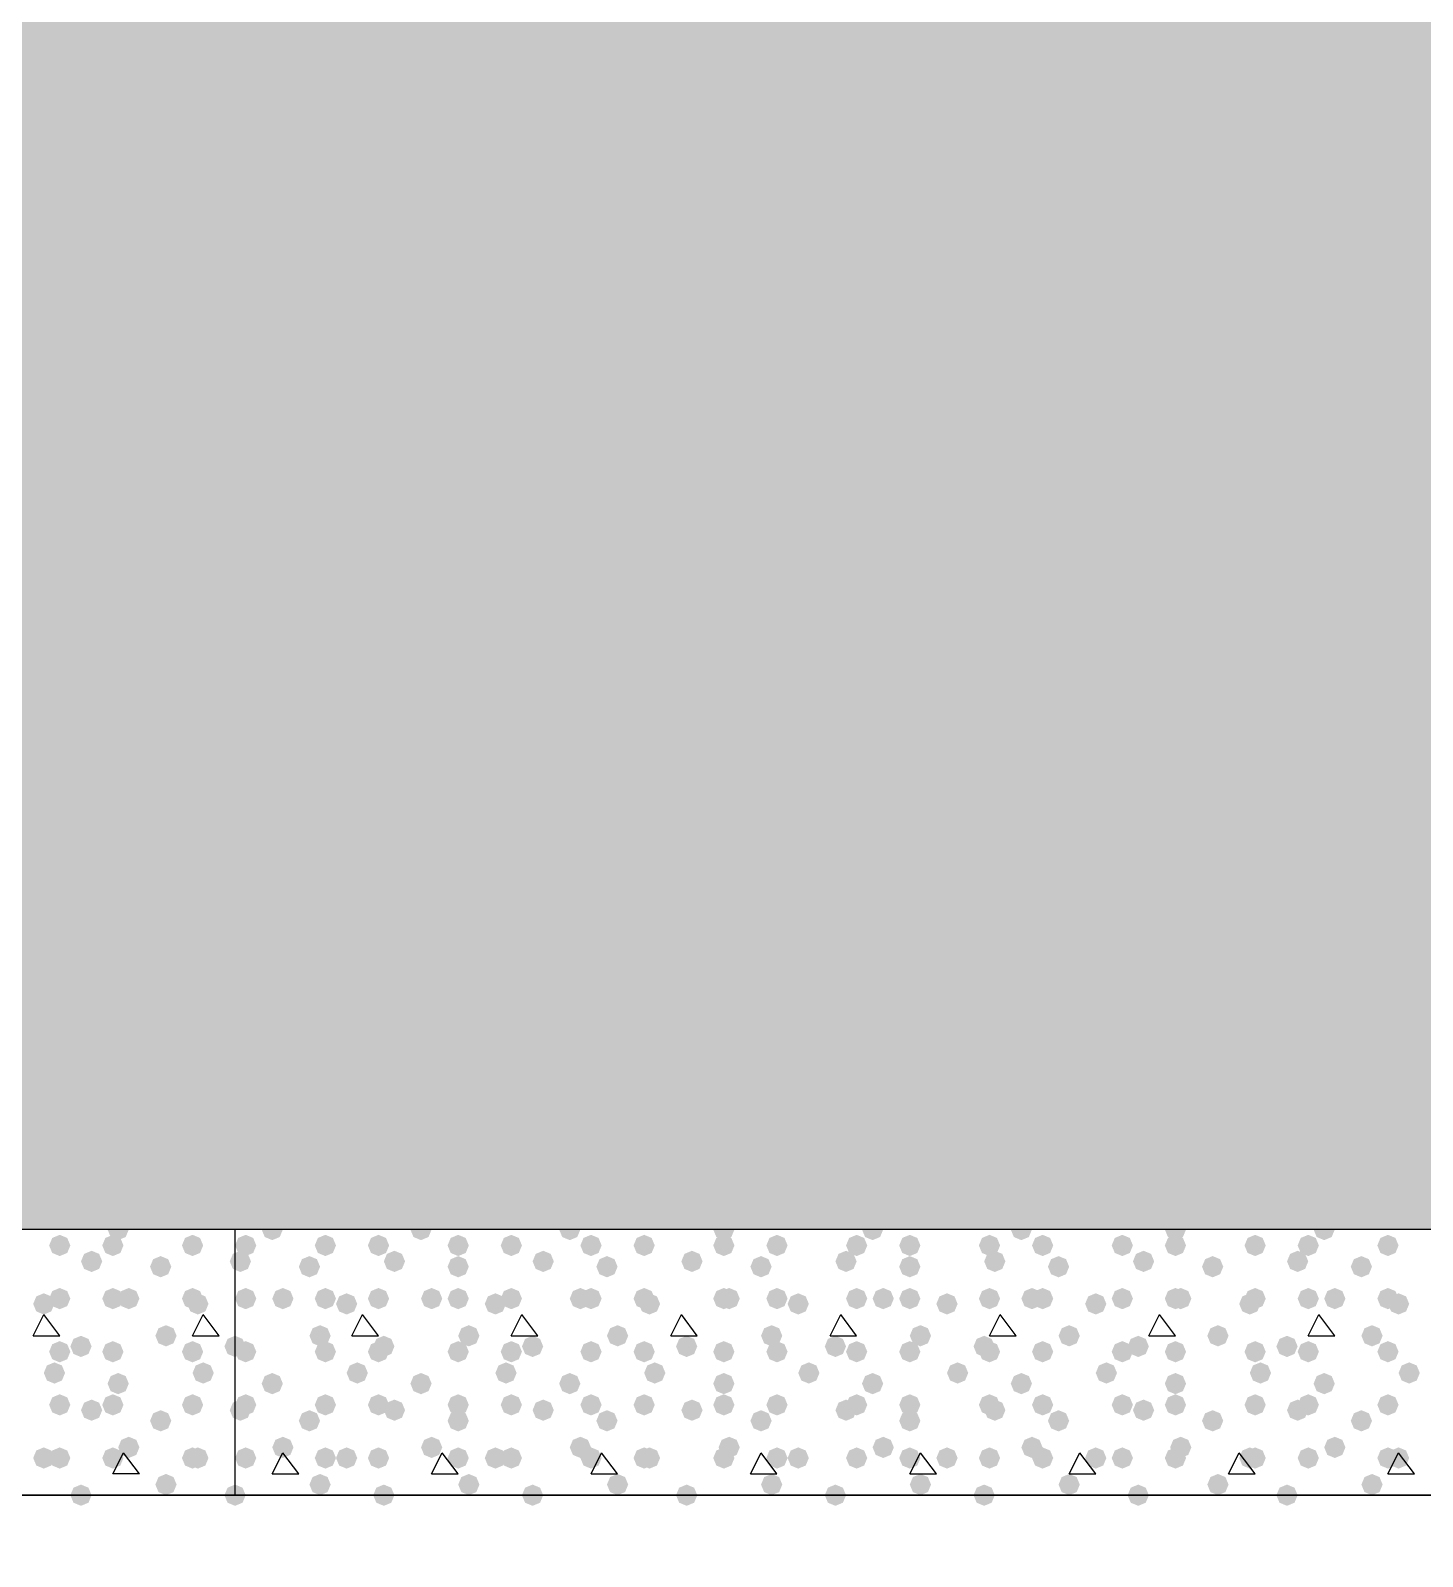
# Model space of a CAD drawing. Header units: millimetres. Extents: x 0 to 420, y 0 to 297.
# Drawn here: x 286.36 to 297.46, y 182.94 to 195.1 of the extents above; entities that cross this region are included whole.
import ezdxf

# ---------------------------------------------------------------- set-up
doc = ezdxf.new("R2010")
doc.units = ezdxf.units.MM
doc.layers.get('0').update_dxf_attribs({"linetype": 'CONTINUOUS'})

msp = doc.modelspace()

# ---------------------------------------------------------------- hatches: boundary and pattern name
at = {"true_color": 0x000008}
h = msp.add_hatch(color=0, dxfattribs=at)
h.paths.add_polyline_path([(385.826, 204.639333), (224.409, 204.639333), (385.826, 185.547)], flags=0)
h.paths.add_polyline_path([(224.409, 204.639333), (385.826, 185.547), (224.409, 185.547)], flags=0)
at = {"true_color": 0x000007}
for points in [[(287.147, 185.547), (287.122129, 185.487204), (287.062333, 185.462333), (287.002538, 185.487204), (286.977667, 185.547), (287.002537, 185.606796), (287.062333, 185.631667), (287.122129, 185.606796)], [(286.681333, 185.42), (286.656462, 185.360204), (286.596667, 185.335333), (286.536871, 185.360204), (286.512, 185.42), (286.536871, 185.479796), (286.596667, 185.504667), (286.656462, 185.479796)], [(287.104667, 185.42), (287.079796, 185.360204), (287.02, 185.335333), (286.960204, 185.360204), (286.935333, 185.42), (286.960204, 185.479796), (287.02, 185.504667), (287.079796, 185.479796)], [(287.739667, 185.42), (287.714796, 185.360204), (287.655, 185.335333), (287.595204, 185.360204), (287.570333, 185.42), (287.595204, 185.479796), (287.655, 185.504667), (287.714796, 185.479796)], [(286.935333, 185.293), (286.910462, 185.233204), (286.850667, 185.208333), (286.790871, 185.233204), (286.766, 185.293), (286.790871, 185.352796), (286.850667, 185.377667), (286.910462, 185.352796)], [(287.485667, 185.250667), (287.460796, 185.190871), (287.401, 185.166), (287.341204, 185.190871), (287.316333, 185.250667), (287.341204, 185.310462), (287.401, 185.335333), (287.460796, 185.310463)], [(286.554333, 184.954333), (286.529462, 184.894537), (286.469667, 184.869667), (286.409871, 184.894537), (286.385, 184.954333), (286.409871, 185.014129), (286.469667, 185.039), (286.529462, 185.014129)], [(286.681333, 184.996667), (286.656462, 184.936871), (286.596667, 184.912), (286.536871, 184.936871), (286.512, 184.996667), (286.536871, 185.056462), (286.596667, 185.081333), (286.656462, 185.056463)], [(287.104667, 184.996667), (287.079796, 184.936871), (287.02, 184.912), (286.960204, 184.936871), (286.935333, 184.996667), (286.960204, 185.056462), (287.02, 185.081333), (287.079796, 185.056463)], [(287.231667, 184.996667), (287.206796, 184.936871), (287.147, 184.912), (287.087204, 184.936871), (287.062333, 184.996667), (287.087204, 185.056462), (287.147, 185.081333), (287.206796, 185.056463)], [(287.739667, 184.996667), (287.714796, 184.936871), (287.655, 184.912), (287.595204, 184.936871), (287.570333, 184.996667), (287.595204, 185.056462), (287.655, 185.081333), (287.714796, 185.056463)], [(287.782, 184.954333), (287.757129, 184.894537), (287.697333, 184.869667), (287.637538, 184.894537), (287.612667, 184.954333), (287.637537, 185.014129), (287.697333, 185.039), (287.757129, 185.014129)], [(287.528, 184.700333), (287.503129, 184.640537), (287.443333, 184.615667), (287.383537, 184.640537), (287.358667, 184.700333), (287.383537, 184.760129), (287.443333, 184.785), (287.503129, 184.760129)], [(286.681333, 184.573333), (286.656462, 184.513537), (286.596667, 184.488667), (286.536871, 184.513537), (286.512, 184.573333), (286.536871, 184.633129), (286.596667, 184.658), (286.656462, 184.633129)], [(286.850667, 184.615667), (286.825796, 184.555871), (286.766, 184.531), (286.706204, 184.555871), (286.681333, 184.615667), (286.706204, 184.675462), (286.766, 184.700333), (286.825796, 184.675463)], [(287.104667, 184.573333), (287.079796, 184.513537), (287.02, 184.488667), (286.960204, 184.513537), (286.935333, 184.573333), (286.960204, 184.633129), (287.02, 184.658), (287.079796, 184.633129)], [(287.739667, 184.573333), (287.714796, 184.513537), (287.655, 184.488667), (287.595204, 184.513537), (287.570333, 184.573333), (287.595204, 184.633129), (287.655, 184.658), (287.714796, 184.633129)], [(288.078333, 184.615667), (288.053463, 184.555871), (287.993667, 184.531), (287.933871, 184.555871), (287.909, 184.615667), (287.933871, 184.675462), (287.993667, 184.700333), (288.053462, 184.675463)], [(286.639, 184.404), (286.614129, 184.344204), (286.554333, 184.319333), (286.494537, 184.344204), (286.469667, 184.404), (286.494537, 184.463796), (286.554333, 184.488667), (286.614129, 184.463796)], [(287.824333, 184.404), (287.799463, 184.344204), (287.739667, 184.319333), (287.679871, 184.344204), (287.655, 184.404), (287.679871, 184.463796), (287.739667, 184.488667), (287.799462, 184.463796)], [(287.147, 184.319333), (287.122129, 184.259537), (287.062333, 184.234667), (287.002538, 184.259537), (286.977667, 184.319333), (287.002537, 184.379129), (287.062333, 184.404), (287.122129, 184.379129)], [(286.681333, 184.15), (286.656462, 184.090204), (286.596667, 184.065333), (286.536871, 184.090204), (286.512, 184.15), (286.536871, 184.209796), (286.596667, 184.234667), (286.656462, 184.209796)], [(286.935333, 184.107667), (286.910462, 184.047871), (286.850667, 184.023), (286.790871, 184.047871), (286.766, 184.107667), (286.790871, 184.167462), (286.850667, 184.192333), (286.910462, 184.167463)], [(287.104667, 184.15), (287.079796, 184.090204), (287.02, 184.065333), (286.960204, 184.090204), (286.935333, 184.15), (286.960204, 184.209796), (287.02, 184.234667), (287.079796, 184.209796)], [(287.739667, 184.15), (287.714796, 184.090204), (287.655, 184.065333), (287.595204, 184.090204), (287.570333, 184.15), (287.595204, 184.209796), (287.655, 184.234667), (287.714796, 184.209796)], [(287.485667, 184.023), (287.460796, 183.963204), (287.401, 183.938333), (287.341204, 183.963204), (287.316333, 184.023), (287.341204, 184.082796), (287.401, 184.107667), (287.460796, 184.082796)], [(286.554333, 183.726667), (286.529462, 183.666871), (286.469667, 183.642), (286.409871, 183.666871), (286.385, 183.726667), (286.409871, 183.786462), (286.469667, 183.811333), (286.529462, 183.786463)], [(286.681333, 183.726667), (286.656462, 183.666871), (286.596667, 183.642), (286.536871, 183.666871), (286.512, 183.726667), (286.536871, 183.786462), (286.596667, 183.811333), (286.656462, 183.786463)], [(287.104667, 183.726667), (287.079796, 183.666871), (287.02, 183.642), (286.960204, 183.666871), (286.935333, 183.726667), (286.960204, 183.786462), (287.02, 183.811333), (287.079796, 183.786463)], [(287.231667, 183.811333), (287.206796, 183.751537), (287.147, 183.726667), (287.087204, 183.751537), (287.062333, 183.811333), (287.087204, 183.871129), (287.147, 183.896), (287.206796, 183.871129)], [(287.739667, 183.726667), (287.714796, 183.666871), (287.655, 183.642), (287.595204, 183.666871), (287.570333, 183.726667), (287.595204, 183.786462), (287.655, 183.811333), (287.714796, 183.786463)], [(287.782, 183.726667), (287.757129, 183.666871), (287.697333, 183.642), (287.637538, 183.666871), (287.612667, 183.726667), (287.637537, 183.786462), (287.697333, 183.811333), (287.757129, 183.786463)], [(287.528, 183.515), (287.503129, 183.455204), (287.443333, 183.430333), (287.383537, 183.455204), (287.358667, 183.515), (287.383537, 183.574796), (287.443333, 183.599667), (287.503129, 183.574796)], [(286.850667, 183.430333), (286.825796, 183.370537), (286.766, 183.345667), (286.706204, 183.370537), (286.681333, 183.430333), (286.706204, 183.490129), (286.766, 183.515), (286.825796, 183.490129)], [(288.078333, 183.430333), (288.053463, 183.370537), (287.993667, 183.345667), (287.933871, 183.370537), (287.909, 183.430333), (287.933871, 183.490129), (287.993667, 183.515), (288.053462, 183.490129)]]:
    msp.add_hatch(color=0, dxfattribs=at).paths.add_polyline_path(points, flags=0)
at = {"true_color": 0x000008}
for points in [[(288.374667, 185.547), (288.349796, 185.487204), (288.29, 185.462333), (288.230204, 185.487204), (288.205333, 185.547), (288.230204, 185.606796), (288.29, 185.631667), (288.349796, 185.606796)], [(289.56, 185.547), (289.535129, 185.487204), (289.475333, 185.462333), (289.415538, 185.487204), (289.390667, 185.547), (289.415537, 185.606796), (289.475333, 185.631667), (289.535129, 185.606796)], [(290.745333, 185.547), (290.720463, 185.487204), (290.660667, 185.462333), (290.600871, 185.487204), (290.576, 185.547), (290.600871, 185.606796), (290.660667, 185.631667), (290.720462, 185.606796)], [(291.973, 185.547), (291.948129, 185.487204), (291.888333, 185.462333), (291.828538, 185.487204), (291.803667, 185.547), (291.828537, 185.606796), (291.888333, 185.631667), (291.948129, 185.606796)], [(293.158333, 185.547), (293.133462, 185.487204), (293.073667, 185.462333), (293.013871, 185.487204), (292.989, 185.547), (293.013871, 185.606796), (293.073667, 185.631667), (293.133462, 185.606796)], [(294.343667, 185.547), (294.318796, 185.487204), (294.259, 185.462333), (294.199204, 185.487204), (294.174333, 185.547), (294.199204, 185.606796), (294.259, 185.631667), (294.318796, 185.606796)], [(295.571333, 185.547), (295.546462, 185.487204), (295.486667, 185.462333), (295.426871, 185.487204), (295.402, 185.547), (295.426871, 185.606796), (295.486667, 185.631667), (295.546462, 185.606796)], [(296.756667, 185.547), (296.731796, 185.487204), (296.672, 185.462333), (296.612204, 185.487204), (296.587333, 185.547), (296.612204, 185.606796), (296.672, 185.631667), (296.731796, 185.606796)], [(288.163, 185.42), (288.138129, 185.360204), (288.078333, 185.335333), (288.018537, 185.360204), (287.993667, 185.42), (288.018537, 185.479796), (288.078333, 185.504667), (288.138129, 185.479796)], [(288.798, 185.42), (288.773129, 185.360204), (288.713333, 185.335333), (288.653537, 185.360204), (288.628667, 185.42), (288.653537, 185.479796), (288.713333, 185.504667), (288.773129, 185.479796)], [(289.221333, 185.42), (289.196462, 185.360204), (289.136667, 185.335333), (289.076871, 185.360204), (289.052, 185.42), (289.076871, 185.479796), (289.136667, 185.504667), (289.196462, 185.479796)], [(289.856333, 185.42), (289.831462, 185.360204), (289.771667, 185.335333), (289.711871, 185.360204), (289.687, 185.42), (289.711871, 185.479796), (289.771667, 185.504667), (289.831462, 185.479796)], [(290.279667, 185.42), (290.254796, 185.360204), (290.195, 185.335333), (290.135204, 185.360204), (290.110333, 185.42), (290.135204, 185.479796), (290.195, 185.504667), (290.254796, 185.479796)], [(290.914667, 185.42), (290.889796, 185.360204), (290.83, 185.335333), (290.770204, 185.360204), (290.745333, 185.42), (290.770204, 185.479796), (290.83, 185.504667), (290.889796, 185.479796)], [(291.338, 185.42), (291.313129, 185.360204), (291.253333, 185.335333), (291.193537, 185.360204), (291.168667, 185.42), (291.193537, 185.479796), (291.253333, 185.504667), (291.313129, 185.479796)], [(291.973, 185.42), (291.948129, 185.360204), (291.888333, 185.335333), (291.828538, 185.360204), (291.803667, 185.42), (291.828537, 185.479796), (291.888333, 185.504667), (291.948129, 185.479796)], [(292.396333, 185.42), (292.371463, 185.360204), (292.311667, 185.335333), (292.251871, 185.360204), (292.227, 185.42), (292.251871, 185.479796), (292.311667, 185.504667), (292.371462, 185.479796)], [(293.031333, 185.42), (293.006463, 185.360204), (292.946667, 185.335333), (292.886871, 185.360204), (292.862, 185.42), (292.886871, 185.479796), (292.946667, 185.504667), (293.006462, 185.479796)], [(293.454667, 185.42), (293.429796, 185.360204), (293.37, 185.335333), (293.310204, 185.360204), (293.285333, 185.42), (293.310204, 185.479796), (293.37, 185.504667), (293.429796, 185.479796)], [(294.089667, 185.42), (294.064796, 185.360204), (294.005, 185.335333), (293.945204, 185.360204), (293.920333, 185.42), (293.945204, 185.479796), (294.005, 185.504667), (294.064796, 185.479796)], [(294.513, 185.42), (294.488129, 185.360204), (294.428333, 185.335333), (294.368538, 185.360204), (294.343667, 185.42), (294.368537, 185.479796), (294.428333, 185.504667), (294.488129, 185.479796)], [(295.148, 185.42), (295.123129, 185.360204), (295.063333, 185.335333), (295.003537, 185.360204), (294.978667, 185.42), (295.003537, 185.479796), (295.063333, 185.504667), (295.123129, 185.479796)], [(295.571333, 185.42), (295.546462, 185.360204), (295.486667, 185.335333), (295.426871, 185.360204), (295.402, 185.42), (295.426871, 185.479796), (295.486667, 185.504667), (295.546462, 185.479796)], [(296.206333, 185.42), (296.181462, 185.360204), (296.121667, 185.335333), (296.061871, 185.360204), (296.037, 185.42), (296.061871, 185.479796), (296.121667, 185.504667), (296.181462, 185.479796)], [(296.629667, 185.42), (296.604796, 185.360204), (296.545, 185.335333), (296.485204, 185.360204), (296.460333, 185.42), (296.485204, 185.479796), (296.545, 185.504667), (296.604796, 185.479796)], [(297.264667, 185.42), (297.239796, 185.360204), (297.18, 185.335333), (297.120204, 185.360204), (297.095333, 185.42), (297.120204, 185.479796), (297.18, 185.504667), (297.239796, 185.479796)], [(288.120667, 185.293), (288.095796, 185.233204), (288.036, 185.208333), (287.976204, 185.233204), (287.951333, 185.293), (287.976204, 185.352796), (288.036, 185.377667), (288.095796, 185.352796)], [(288.671, 185.250667), (288.646129, 185.190871), (288.586333, 185.166), (288.526538, 185.190871), (288.501667, 185.250667), (288.526537, 185.310462), (288.586333, 185.335333), (288.646129, 185.310463)], [(289.348333, 185.293), (289.323463, 185.233204), (289.263667, 185.208333), (289.203871, 185.233204), (289.179, 185.293), (289.203871, 185.352796), (289.263667, 185.377667), (289.323462, 185.352796)], [(289.856333, 185.250667), (289.831462, 185.190871), (289.771667, 185.166), (289.711871, 185.190871), (289.687, 185.250667), (289.711871, 185.310462), (289.771667, 185.335333), (289.831462, 185.310463)], [(290.533667, 185.293), (290.508796, 185.233204), (290.449, 185.208333), (290.389204, 185.233204), (290.364333, 185.293), (290.389204, 185.352796), (290.449, 185.377667), (290.508796, 185.352796)], [(291.041667, 185.250667), (291.016796, 185.190871), (290.957, 185.166), (290.897204, 185.190871), (290.872333, 185.250667), (290.897204, 185.310462), (290.957, 185.335333), (291.016796, 185.310463)], [(291.719, 185.293), (291.694129, 185.233204), (291.634333, 185.208333), (291.574538, 185.233204), (291.549667, 185.293), (291.574537, 185.352796), (291.634333, 185.377667), (291.694129, 185.352796)], [(292.269333, 185.250667), (292.244462, 185.190871), (292.184667, 185.166), (292.124871, 185.190871), (292.1, 185.250667), (292.124871, 185.310462), (292.184667, 185.335333), (292.244462, 185.310463)], [(292.946667, 185.293), (292.921796, 185.233204), (292.862, 185.208333), (292.802204, 185.233204), (292.777333, 185.293), (292.802204, 185.352796), (292.862, 185.377667), (292.921796, 185.352796)], [(293.454667, 185.250667), (293.429796, 185.190871), (293.37, 185.166), (293.310204, 185.190871), (293.285333, 185.250667), (293.310204, 185.310462), (293.37, 185.335333), (293.429796, 185.310463)], [(294.132, 185.293), (294.107129, 185.233204), (294.047333, 185.208333), (293.987538, 185.233204), (293.962667, 185.293), (293.987537, 185.352796), (294.047333, 185.377667), (294.107129, 185.352796)], [(294.64, 185.250667), (294.615129, 185.190871), (294.555333, 185.166), (294.495538, 185.190871), (294.470667, 185.250667), (294.495537, 185.310462), (294.555333, 185.335333), (294.615129, 185.310463)], [(295.317333, 185.293), (295.292462, 185.233204), (295.232667, 185.208333), (295.172871, 185.233204), (295.148, 185.293), (295.172871, 185.352796), (295.232667, 185.377667), (295.292462, 185.352796)], [(295.867667, 185.250667), (295.842796, 185.190871), (295.783, 185.166), (295.723204, 185.190871), (295.698333, 185.250667), (295.723204, 185.310462), (295.783, 185.335333), (295.842796, 185.310463)], [(296.545, 185.293), (296.520129, 185.233204), (296.460333, 185.208333), (296.400538, 185.233204), (296.375667, 185.293), (296.400537, 185.352796), (296.460333, 185.377667), (296.520129, 185.352796)], [(297.053, 185.250667), (297.028129, 185.190871), (296.968333, 185.166), (296.908537, 185.190871), (296.883667, 185.250667), (296.908537, 185.310462), (296.968333, 185.335333), (297.028129, 185.310463)], [(288.163, 184.996667), (288.138129, 184.936871), (288.078333, 184.912), (288.018537, 184.936871), (287.993667, 184.996667), (288.018537, 185.056462), (288.078333, 185.081333), (288.138129, 185.056463)], [(288.459333, 184.996667), (288.434463, 184.936871), (288.374667, 184.912), (288.314871, 184.936871), (288.29, 184.996667), (288.314871, 185.056462), (288.374667, 185.081333), (288.434462, 185.056463)], [(288.798, 184.996667), (288.773129, 184.936871), (288.713333, 184.912), (288.653537, 184.936871), (288.628667, 184.996667), (288.653537, 185.056462), (288.713333, 185.081333), (288.773129, 185.056463)], [(288.967333, 184.954333), (288.942462, 184.894537), (288.882667, 184.869667), (288.822871, 184.894537), (288.798, 184.954333), (288.822871, 185.014129), (288.882667, 185.039), (288.942462, 185.014129)], [(289.221333, 184.996667), (289.196462, 184.936871), (289.136667, 184.912), (289.076871, 184.936871), (289.052, 184.996667), (289.076871, 185.056462), (289.136667, 185.081333), (289.196462, 185.056463)], [(289.644667, 184.996667), (289.619796, 184.936871), (289.56, 184.912), (289.500204, 184.936871), (289.475333, 184.996667), (289.500204, 185.056462), (289.56, 185.081333), (289.619796, 185.056463)], [(289.856333, 184.996667), (289.831462, 184.936871), (289.771667, 184.912), (289.711871, 184.936871), (289.687, 184.996667), (289.711871, 185.056462), (289.771667, 185.081333), (289.831462, 185.056463)], [(290.152667, 184.954333), (290.127796, 184.894537), (290.068, 184.869667), (290.008204, 184.894537), (289.983333, 184.954333), (290.008204, 185.014129), (290.068, 185.039), (290.127796, 185.014129)], [(290.279667, 184.996667), (290.254796, 184.936871), (290.195, 184.912), (290.135204, 184.936871), (290.110333, 184.996667), (290.135204, 185.056462), (290.195, 185.081333), (290.254796, 185.056463)], [(290.83, 184.996667), (290.805129, 184.936871), (290.745333, 184.912), (290.685538, 184.936871), (290.660667, 184.996667), (290.685537, 185.056462), (290.745333, 185.081333), (290.805129, 185.056463)], [(290.914667, 184.996667), (290.889796, 184.936871), (290.83, 184.912), (290.770204, 184.936871), (290.745333, 184.996667), (290.770204, 185.056462), (290.83, 185.081333), (290.889796, 185.056463)], [(291.338, 184.996667), (291.313129, 184.936871), (291.253333, 184.912), (291.193537, 184.936871), (291.168667, 184.996667), (291.193537, 185.056462), (291.253333, 185.081333), (291.313129, 185.056463)], [(291.380333, 184.954333), (291.355463, 184.894537), (291.295667, 184.869667), (291.235871, 184.894537), (291.211, 184.954333), (291.235871, 185.014129), (291.295667, 185.039), (291.355462, 185.014129)], [(291.973, 184.996667), (291.948129, 184.936871), (291.888333, 184.912), (291.828538, 184.936871), (291.803667, 184.996667), (291.828537, 185.056462), (291.888333, 185.081333), (291.948129, 185.056463)], [(292.015333, 184.996667), (291.990463, 184.936871), (291.930667, 184.912), (291.870871, 184.936871), (291.846, 184.996667), (291.870871, 185.056462), (291.930667, 185.081333), (291.990462, 185.056463)], [(292.396333, 184.996667), (292.371463, 184.936871), (292.311667, 184.912), (292.251871, 184.936871), (292.227, 184.996667), (292.251871, 185.056462), (292.311667, 185.081333), (292.371462, 185.056463)], [(292.565667, 184.954333), (292.540796, 184.894537), (292.481, 184.869667), (292.421204, 184.894537), (292.396333, 184.954333), (292.421204, 185.014129), (292.481, 185.039), (292.540796, 185.014129)], [(293.031333, 184.996667), (293.006463, 184.936871), (292.946667, 184.912), (292.886871, 184.936871), (292.862, 184.996667), (292.886871, 185.056462), (292.946667, 185.081333), (293.006462, 185.056463)], [(293.243, 184.996667), (293.218129, 184.936871), (293.158333, 184.912), (293.098538, 184.936871), (293.073667, 184.996667), (293.098537, 185.056462), (293.158333, 185.081333), (293.218129, 185.056463)], [(293.454667, 184.996667), (293.429796, 184.936871), (293.37, 184.912), (293.310204, 184.936871), (293.285333, 184.996667), (293.310204, 185.056462), (293.37, 185.081333), (293.429796, 185.056463)], [(293.751, 184.954333), (293.726129, 184.894537), (293.666333, 184.869667), (293.606537, 184.894537), (293.581667, 184.954333), (293.606537, 185.014129), (293.666333, 185.039), (293.726129, 185.014129)], [(294.089667, 184.996667), (294.064796, 184.936871), (294.005, 184.912), (293.945204, 184.936871), (293.920333, 184.996667), (293.945204, 185.056462), (294.005, 185.081333), (294.064796, 185.056463)], [(294.428333, 184.996667), (294.403462, 184.936871), (294.343667, 184.912), (294.283871, 184.936871), (294.259, 184.996667), (294.283871, 185.056462), (294.343667, 185.081333), (294.403462, 185.056463)], [(294.513, 184.996667), (294.488129, 184.936871), (294.428333, 184.912), (294.368538, 184.936871), (294.343667, 184.996667), (294.368537, 185.056462), (294.428333, 185.081333), (294.488129, 185.056463)], [(294.936333, 184.954333), (294.911462, 184.894537), (294.851667, 184.869667), (294.791871, 184.894537), (294.767, 184.954333), (294.791871, 185.014129), (294.851667, 185.039), (294.911462, 185.014129)], [(295.148, 184.996667), (295.123129, 184.936871), (295.063333, 184.912), (295.003537, 184.936871), (294.978667, 184.996667), (295.003537, 185.056462), (295.063333, 185.081333), (295.123129, 185.056463)], [(295.571333, 184.996667), (295.546462, 184.936871), (295.486667, 184.912), (295.426871, 184.936871), (295.402, 184.996667), (295.426871, 185.056462), (295.486667, 185.081333), (295.546462, 185.056463)], [(295.613667, 184.996667), (295.588796, 184.936871), (295.529, 184.912), (295.469204, 184.936871), (295.444333, 184.996667), (295.469204, 185.056462), (295.529, 185.081333), (295.588796, 185.056463)], [(296.164, 184.954333), (296.139129, 184.894537), (296.079333, 184.869667), (296.019537, 184.894537), (295.994667, 184.954333), (296.019537, 185.014129), (296.079333, 185.039), (296.139129, 185.014129)], [(296.206333, 184.996667), (296.181462, 184.936871), (296.121667, 184.912), (296.061871, 184.936871), (296.037, 184.996667), (296.061871, 185.056462), (296.121667, 185.081333), (296.181462, 185.056463)], [(296.629667, 184.996667), (296.604796, 184.936871), (296.545, 184.912), (296.485204, 184.936871), (296.460333, 184.996667), (296.485204, 185.056462), (296.545, 185.081333), (296.604796, 185.056463)], [(296.841333, 184.996667), (296.816462, 184.936871), (296.756667, 184.912), (296.696871, 184.936871), (296.672, 184.996667), (296.696871, 185.056462), (296.756667, 185.081333), (296.816462, 185.056463)], [(297.264667, 184.996667), (297.239796, 184.936871), (297.18, 184.912), (297.120204, 184.936871), (297.095333, 184.996667), (297.120204, 185.056462), (297.18, 185.081333), (297.239796, 185.056463)], [(297.349333, 184.954333), (297.324462, 184.894537), (297.264667, 184.869667), (297.204871, 184.894537), (297.18, 184.954333), (297.204871, 185.014129), (297.264667, 185.039), (297.324462, 185.014129)], [(288.755667, 184.700333), (288.730796, 184.640537), (288.671, 184.615667), (288.611204, 184.640537), (288.586333, 184.700333), (288.611204, 184.760129), (288.671, 184.785), (288.730796, 184.760129)], [(289.941, 184.700333), (289.916129, 184.640537), (289.856333, 184.615667), (289.796538, 184.640537), (289.771667, 184.700333), (289.796537, 184.760129), (289.856333, 184.785), (289.916129, 184.760129)], [(291.126333, 184.700333), (291.101462, 184.640537), (291.041667, 184.615667), (290.981871, 184.640537), (290.957, 184.700333), (290.981871, 184.760129), (291.041667, 184.785), (291.101462, 184.760129)], [(292.354, 184.700333), (292.329129, 184.640537), (292.269333, 184.615667), (292.209538, 184.640537), (292.184667, 184.700333), (292.209537, 184.760129), (292.269333, 184.785), (292.329129, 184.760129)], [(293.539333, 184.700333), (293.514462, 184.640537), (293.454667, 184.615667), (293.394871, 184.640537), (293.37, 184.700333), (293.394871, 184.760129), (293.454667, 184.785), (293.514462, 184.760129)], [(294.724667, 184.700333), (294.699796, 184.640537), (294.64, 184.615667), (294.580204, 184.640537), (294.555333, 184.700333), (294.580204, 184.760129), (294.64, 184.785), (294.699796, 184.760129)], [(295.91, 184.700333), (295.885129, 184.640537), (295.825333, 184.615667), (295.765538, 184.640537), (295.740667, 184.700333), (295.765537, 184.760129), (295.825333, 184.785), (295.885129, 184.760129)], [(297.137667, 184.700333), (297.112796, 184.640537), (297.053, 184.615667), (296.993204, 184.640537), (296.968333, 184.700333), (296.993204, 184.760129), (297.053, 184.785), (297.112796, 184.760129)], [(288.163, 184.573333), (288.138129, 184.513537), (288.078333, 184.488667), (288.018537, 184.513537), (287.993667, 184.573333), (288.018537, 184.633129), (288.078333, 184.658), (288.138129, 184.633129)], [(288.798, 184.573333), (288.773129, 184.513537), (288.713333, 184.488667), (288.653537, 184.513537), (288.628667, 184.573333), (288.653537, 184.633129), (288.713333, 184.658), (288.773129, 184.633129)], [(289.221333, 184.573333), (289.196462, 184.513537), (289.136667, 184.488667), (289.076871, 184.513537), (289.052, 184.573333), (289.076871, 184.633129), (289.136667, 184.658), (289.196462, 184.633129)], [(289.263667, 184.615667), (289.238796, 184.555871), (289.179, 184.531), (289.119204, 184.555871), (289.094333, 184.615667), (289.119204, 184.675462), (289.179, 184.700333), (289.238796, 184.675463)], [(289.856333, 184.573333), (289.831462, 184.513537), (289.771667, 184.488667), (289.711871, 184.513537), (289.687, 184.573333), (289.711871, 184.633129), (289.771667, 184.658), (289.831462, 184.633129)], [(290.279667, 184.573333), (290.254796, 184.513537), (290.195, 184.488667), (290.135204, 184.513537), (290.110333, 184.573333), (290.135204, 184.633129), (290.195, 184.658), (290.254796, 184.633129)], [(290.449, 184.615667), (290.424129, 184.555871), (290.364333, 184.531), (290.304537, 184.555871), (290.279667, 184.615667), (290.304537, 184.675462), (290.364333, 184.700333), (290.424129, 184.675463)], [(290.914667, 184.573333), (290.889796, 184.513537), (290.83, 184.488667), (290.770204, 184.513537), (290.745333, 184.573333), (290.770204, 184.633129), (290.83, 184.658), (290.889796, 184.633129)], [(291.338, 184.573333), (291.313129, 184.513537), (291.253333, 184.488667), (291.193537, 184.513537), (291.168667, 184.573333), (291.193537, 184.633129), (291.253333, 184.658), (291.313129, 184.633129)], [(291.676667, 184.615667), (291.651796, 184.555871), (291.592, 184.531), (291.532204, 184.555871), (291.507333, 184.615667), (291.532204, 184.675462), (291.592, 184.700333), (291.651796, 184.675463)], [(291.973, 184.573333), (291.948129, 184.513537), (291.888333, 184.488667), (291.828538, 184.513537), (291.803667, 184.573333), (291.828537, 184.633129), (291.888333, 184.658), (291.948129, 184.633129)], [(292.396333, 184.573333), (292.371463, 184.513537), (292.311667, 184.488667), (292.251871, 184.513537), (292.227, 184.573333), (292.251871, 184.633129), (292.311667, 184.658), (292.371462, 184.633129)], [(292.862, 184.615667), (292.837129, 184.555871), (292.777333, 184.531), (292.717538, 184.555871), (292.692667, 184.615667), (292.717537, 184.675462), (292.777333, 184.700333), (292.837129, 184.675463)], [(293.031333, 184.573333), (293.006463, 184.513537), (292.946667, 184.488667), (292.886871, 184.513537), (292.862, 184.573333), (292.886871, 184.633129), (292.946667, 184.658), (293.006462, 184.633129)], [(293.454667, 184.573333), (293.429796, 184.513537), (293.37, 184.488667), (293.310204, 184.513537), (293.285333, 184.573333), (293.310204, 184.633129), (293.37, 184.658), (293.429796, 184.633129)], [(294.047333, 184.615667), (294.022462, 184.555871), (293.962667, 184.531), (293.902871, 184.555871), (293.878, 184.615667), (293.902871, 184.675462), (293.962667, 184.700333), (294.022462, 184.675463)], [(294.089667, 184.573333), (294.064796, 184.513537), (294.005, 184.488667), (293.945204, 184.513537), (293.920333, 184.573333), (293.945204, 184.633129), (294.005, 184.658), (294.064796, 184.633129)], [(294.513, 184.573333), (294.488129, 184.513537), (294.428333, 184.488667), (294.368538, 184.513537), (294.343667, 184.573333), (294.368537, 184.633129), (294.428333, 184.658), (294.488129, 184.633129)], [(295.148, 184.573333), (295.123129, 184.513537), (295.063333, 184.488667), (295.003537, 184.513537), (294.978667, 184.573333), (295.003537, 184.633129), (295.063333, 184.658), (295.123129, 184.633129)], [(295.275, 184.615667), (295.250129, 184.555871), (295.190333, 184.531), (295.130538, 184.555871), (295.105667, 184.615667), (295.130537, 184.675462), (295.190333, 184.700333), (295.250129, 184.675463)], [(295.571333, 184.573333), (295.546462, 184.513537), (295.486667, 184.488667), (295.426871, 184.513537), (295.402, 184.573333), (295.426871, 184.633129), (295.486667, 184.658), (295.546462, 184.633129)], [(296.206333, 184.573333), (296.181462, 184.513537), (296.121667, 184.488667), (296.061871, 184.513537), (296.037, 184.573333), (296.061871, 184.633129), (296.121667, 184.658), (296.181462, 184.633129)], [(296.460333, 184.615667), (296.435462, 184.555871), (296.375667, 184.531), (296.315871, 184.555871), (296.291, 184.615667), (296.315871, 184.675462), (296.375667, 184.700333), (296.435462, 184.675463)], [(296.629667, 184.573333), (296.604796, 184.513537), (296.545, 184.488667), (296.485204, 184.513537), (296.460333, 184.573333), (296.485204, 184.633129), (296.545, 184.658), (296.604796, 184.633129)], [(297.264667, 184.573333), (297.239796, 184.513537), (297.18, 184.488667), (297.120204, 184.513537), (297.095333, 184.573333), (297.120204, 184.633129), (297.18, 184.658), (297.239796, 184.633129)], [(289.052, 184.404), (289.027129, 184.344204), (288.967333, 184.319333), (288.907537, 184.344204), (288.882667, 184.404), (288.907537, 184.463796), (288.967333, 184.488667), (289.027129, 184.463796)], [(290.237333, 184.404), (290.212462, 184.344204), (290.152667, 184.319333), (290.092871, 184.344204), (290.068, 184.404), (290.092871, 184.463796), (290.152667, 184.488667), (290.212462, 184.463796)], [(291.422667, 184.404), (291.397796, 184.344204), (291.338, 184.319333), (291.278204, 184.344204), (291.253333, 184.404), (291.278204, 184.463796), (291.338, 184.488667), (291.397796, 184.463796)], [(292.650333, 184.404), (292.625463, 184.344204), (292.565667, 184.319333), (292.505871, 184.344204), (292.481, 184.404), (292.505871, 184.463796), (292.565667, 184.488667), (292.625462, 184.463796)], [(293.835667, 184.404), (293.810796, 184.344204), (293.751, 184.319333), (293.691204, 184.344204), (293.666333, 184.404), (293.691204, 184.463796), (293.751, 184.488667), (293.810796, 184.463796)], [(295.021, 184.404), (294.996129, 184.344204), (294.936333, 184.319333), (294.876537, 184.344204), (294.851667, 184.404), (294.876537, 184.463796), (294.936333, 184.488667), (294.996129, 184.463796)], [(296.248667, 184.404), (296.223796, 184.344204), (296.164, 184.319333), (296.104204, 184.344204), (296.079333, 184.404), (296.104204, 184.463796), (296.164, 184.488667), (296.223796, 184.463796)], [(297.434, 184.404), (297.409129, 184.344204), (297.349333, 184.319333), (297.289537, 184.344204), (297.264667, 184.404), (297.289537, 184.463796), (297.349333, 184.488667), (297.409129, 184.463796)], [(288.374667, 184.319333), (288.349796, 184.259537), (288.29, 184.234667), (288.230204, 184.259537), (288.205333, 184.319333), (288.230204, 184.379129), (288.29, 184.404), (288.349796, 184.379129)], [(289.56, 184.319333), (289.535129, 184.259537), (289.475333, 184.234667), (289.415538, 184.259537), (289.390667, 184.319333), (289.415537, 184.379129), (289.475333, 184.404), (289.535129, 184.379129)], [(290.745333, 184.319333), (290.720463, 184.259537), (290.660667, 184.234667), (290.600871, 184.259537), (290.576, 184.319333), (290.600871, 184.379129), (290.660667, 184.404), (290.720462, 184.379129)], [(291.973, 184.319333), (291.948129, 184.259537), (291.888333, 184.234667), (291.828538, 184.259537), (291.803667, 184.319333), (291.828537, 184.379129), (291.888333, 184.404), (291.948129, 184.379129)], [(293.158333, 184.319333), (293.133462, 184.259537), (293.073667, 184.234667), (293.013871, 184.259537), (292.989, 184.319333), (293.013871, 184.379129), (293.073667, 184.404), (293.133462, 184.379129)], [(294.343667, 184.319333), (294.318796, 184.259537), (294.259, 184.234667), (294.199204, 184.259537), (294.174333, 184.319333), (294.199204, 184.379129), (294.259, 184.404), (294.318796, 184.379129)], [(295.571333, 184.319333), (295.546462, 184.259537), (295.486667, 184.234667), (295.426871, 184.259537), (295.402, 184.319333), (295.426871, 184.379129), (295.486667, 184.404), (295.546462, 184.379129)], [(296.756667, 184.319333), (296.731796, 184.259537), (296.672, 184.234667), (296.612204, 184.259537), (296.587333, 184.319333), (296.612204, 184.379129), (296.672, 184.404), (296.731796, 184.379129)], [(288.120667, 184.107667), (288.095796, 184.047871), (288.036, 184.023), (287.976204, 184.047871), (287.951333, 184.107667), (287.976204, 184.167462), (288.036, 184.192333), (288.095796, 184.167463)], [(288.163, 184.15), (288.138129, 184.090204), (288.078333, 184.065333), (288.018537, 184.090204), (287.993667, 184.15), (288.018537, 184.209796), (288.078333, 184.234667), (288.138129, 184.209796)], [(288.798, 184.15), (288.773129, 184.090204), (288.713333, 184.065333), (288.653537, 184.090204), (288.628667, 184.15), (288.653537, 184.209796), (288.713333, 184.234667), (288.773129, 184.209796)], [(289.221333, 184.15), (289.196462, 184.090204), (289.136667, 184.065333), (289.076871, 184.090204), (289.052, 184.15), (289.076871, 184.209796), (289.136667, 184.234667), (289.196462, 184.209796)], [(289.348333, 184.107667), (289.323463, 184.047871), (289.263667, 184.023), (289.203871, 184.047871), (289.179, 184.107667), (289.203871, 184.167462), (289.263667, 184.192333), (289.323462, 184.167463)], [(289.856333, 184.15), (289.831462, 184.090204), (289.771667, 184.065333), (289.711871, 184.090204), (289.687, 184.15), (289.711871, 184.209796), (289.771667, 184.234667), (289.831462, 184.209796)], [(290.279667, 184.15), (290.254796, 184.090204), (290.195, 184.065333), (290.135204, 184.090204), (290.110333, 184.15), (290.135204, 184.209796), (290.195, 184.234667), (290.254796, 184.209796)], [(290.533667, 184.107667), (290.508796, 184.047871), (290.449, 184.023), (290.389204, 184.047871), (290.364333, 184.107667), (290.389204, 184.167462), (290.449, 184.192333), (290.508796, 184.167463)], [(290.914667, 184.15), (290.889796, 184.090204), (290.83, 184.065333), (290.770204, 184.090204), (290.745333, 184.15), (290.770204, 184.209796), (290.83, 184.234667), (290.889796, 184.209796)], [(291.338, 184.15), (291.313129, 184.090204), (291.253333, 184.065333), (291.193537, 184.090204), (291.168667, 184.15), (291.193537, 184.209796), (291.253333, 184.234667), (291.313129, 184.209796)], [(291.719, 184.107667), (291.694129, 184.047871), (291.634333, 184.023), (291.574538, 184.047871), (291.549667, 184.107667), (291.574537, 184.167462), (291.634333, 184.192333), (291.694129, 184.167463)], [(291.973, 184.15), (291.948129, 184.090204), (291.888333, 184.065333), (291.828538, 184.090204), (291.803667, 184.15), (291.828537, 184.209796), (291.888333, 184.234667), (291.948129, 184.209796)], [(292.396333, 184.15), (292.371463, 184.090204), (292.311667, 184.065333), (292.251871, 184.090204), (292.227, 184.15), (292.251871, 184.209796), (292.311667, 184.234667), (292.371462, 184.209796)], [(292.946667, 184.107667), (292.921796, 184.047871), (292.862, 184.023), (292.802204, 184.047871), (292.777333, 184.107667), (292.802204, 184.167462), (292.862, 184.192333), (292.921796, 184.167463)], [(293.031333, 184.15), (293.006463, 184.090204), (292.946667, 184.065333), (292.886871, 184.090204), (292.862, 184.15), (292.886871, 184.209796), (292.946667, 184.234667), (293.006462, 184.209796)], [(293.454667, 184.15), (293.429796, 184.090204), (293.37, 184.065333), (293.310204, 184.090204), (293.285333, 184.15), (293.310204, 184.209796), (293.37, 184.234667), (293.429796, 184.209796)], [(294.089667, 184.15), (294.064796, 184.090204), (294.005, 184.065333), (293.945204, 184.090204), (293.920333, 184.15), (293.945204, 184.209796), (294.005, 184.234667), (294.064796, 184.209796)], [(294.132, 184.107667), (294.107129, 184.047871), (294.047333, 184.023), (293.987538, 184.047871), (293.962667, 184.107667), (293.987537, 184.167462), (294.047333, 184.192333), (294.107129, 184.167463)], [(294.513, 184.15), (294.488129, 184.090204), (294.428333, 184.065333), (294.368538, 184.090204), (294.343667, 184.15), (294.368537, 184.209796), (294.428333, 184.234667), (294.488129, 184.209796)], [(295.148, 184.15), (295.123129, 184.090204), (295.063333, 184.065333), (295.003537, 184.090204), (294.978667, 184.15), (295.003537, 184.209796), (295.063333, 184.234667), (295.123129, 184.209796)], [(295.317333, 184.107667), (295.292462, 184.047871), (295.232667, 184.023), (295.172871, 184.047871), (295.148, 184.107667), (295.172871, 184.167462), (295.232667, 184.192333), (295.292462, 184.167463)], [(295.571333, 184.15), (295.546462, 184.090204), (295.486667, 184.065333), (295.426871, 184.090204), (295.402, 184.15), (295.426871, 184.209796), (295.486667, 184.234667), (295.546462, 184.209796)], [(296.206333, 184.15), (296.181462, 184.090204), (296.121667, 184.065333), (296.061871, 184.090204), (296.037, 184.15), (296.061871, 184.209796), (296.121667, 184.234667), (296.181462, 184.209796)], [(296.545, 184.107667), (296.520129, 184.047871), (296.460333, 184.023), (296.400538, 184.047871), (296.375667, 184.107667), (296.400537, 184.167462), (296.460333, 184.192333), (296.520129, 184.167463)], [(296.629667, 184.15), (296.604796, 184.090204), (296.545, 184.065333), (296.485204, 184.090204), (296.460333, 184.15), (296.485204, 184.209796), (296.545, 184.234667), (296.604796, 184.209796)], [(297.264667, 184.15), (297.239796, 184.090204), (297.18, 184.065333), (297.120204, 184.090204), (297.095333, 184.15), (297.120204, 184.209796), (297.18, 184.234667), (297.239796, 184.209796)], [(288.671, 184.023), (288.646129, 183.963204), (288.586333, 183.938333), (288.526538, 183.963204), (288.501667, 184.023), (288.526537, 184.082796), (288.586333, 184.107667), (288.646129, 184.082796)], [(289.856333, 184.023), (289.831462, 183.963204), (289.771667, 183.938333), (289.711871, 183.963204), (289.687, 184.023), (289.711871, 184.082796), (289.771667, 184.107667), (289.831462, 184.082796)], [(291.041667, 184.023), (291.016796, 183.963204), (290.957, 183.938333), (290.897204, 183.963204), (290.872333, 184.023), (290.897204, 184.082796), (290.957, 184.107667), (291.016796, 184.082796)], [(292.269333, 184.023), (292.244462, 183.963204), (292.184667, 183.938333), (292.124871, 183.963204), (292.1, 184.023), (292.124871, 184.082796), (292.184667, 184.107667), (292.244462, 184.082796)], [(293.454667, 184.023), (293.429796, 183.963204), (293.37, 183.938333), (293.310204, 183.963204), (293.285333, 184.023), (293.310204, 184.082796), (293.37, 184.107667), (293.429796, 184.082796)], [(294.64, 184.023), (294.615129, 183.963204), (294.555333, 183.938333), (294.495538, 183.963204), (294.470667, 184.023), (294.495537, 184.082796), (294.555333, 184.107667), (294.615129, 184.082796)], [(295.867667, 184.023), (295.842796, 183.963204), (295.783, 183.938333), (295.723204, 183.963204), (295.698333, 184.023), (295.723204, 184.082796), (295.783, 184.107667), (295.842796, 184.082796)], [(297.053, 184.023), (297.028129, 183.963204), (296.968333, 183.938333), (296.908537, 183.963204), (296.883667, 184.023), (296.908537, 184.082796), (296.968333, 184.107667), (297.028129, 184.082796)], [(288.163, 183.726667), (288.138129, 183.666871), (288.078333, 183.642), (288.018537, 183.666871), (287.993667, 183.726667), (288.018537, 183.786462), (288.078333, 183.811333), (288.138129, 183.786463)], [(288.459333, 183.811333), (288.434463, 183.751537), (288.374667, 183.726667), (288.314871, 183.751537), (288.29, 183.811333), (288.314871, 183.871129), (288.374667, 183.896), (288.434462, 183.871129)], [(288.798, 183.726667), (288.773129, 183.666871), (288.713333, 183.642), (288.653537, 183.666871), (288.628667, 183.726667), (288.653537, 183.786462), (288.713333, 183.811333), (288.773129, 183.786463)], [(288.967333, 183.726667), (288.942462, 183.666871), (288.882667, 183.642), (288.822871, 183.666871), (288.798, 183.726667), (288.822871, 183.786462), (288.882667, 183.811333), (288.942462, 183.786463)], [(289.221333, 183.726667), (289.196462, 183.666871), (289.136667, 183.642), (289.076871, 183.666871), (289.052, 183.726667), (289.076871, 183.786462), (289.136667, 183.811333), (289.196462, 183.786463)], [(289.644667, 183.811333), (289.619796, 183.751537), (289.56, 183.726667), (289.500204, 183.751537), (289.475333, 183.811333), (289.500204, 183.871129), (289.56, 183.896), (289.619796, 183.871129)], [(289.856333, 183.726667), (289.831462, 183.666871), (289.771667, 183.642), (289.711871, 183.666871), (289.687, 183.726667), (289.711871, 183.786462), (289.771667, 183.811333), (289.831462, 183.786463)], [(290.152667, 183.726667), (290.127796, 183.666871), (290.068, 183.642), (290.008204, 183.666871), (289.983333, 183.726667), (290.008204, 183.786462), (290.068, 183.811333), (290.127796, 183.786463)], [(290.279667, 183.726667), (290.254796, 183.666871), (290.195, 183.642), (290.135204, 183.666871), (290.110333, 183.726667), (290.135204, 183.786462), (290.195, 183.811333), (290.254796, 183.786463)], [(290.83, 183.811333), (290.805129, 183.751537), (290.745333, 183.726667), (290.685538, 183.751537), (290.660667, 183.811333), (290.685537, 183.871129), (290.745333, 183.896), (290.805129, 183.871129)], [(290.914667, 183.726667), (290.889796, 183.666871), (290.83, 183.642), (290.770204, 183.666871), (290.745333, 183.726667), (290.770204, 183.786462), (290.83, 183.811333), (290.889796, 183.786463)], [(291.338, 183.726667), (291.313129, 183.666871), (291.253333, 183.642), (291.193537, 183.666871), (291.168667, 183.726667), (291.193537, 183.786462), (291.253333, 183.811333), (291.313129, 183.786463)], [(291.380333, 183.726667), (291.355463, 183.666871), (291.295667, 183.642), (291.235871, 183.666871), (291.211, 183.726667), (291.235871, 183.786462), (291.295667, 183.811333), (291.355462, 183.786463)], [(291.973, 183.726667), (291.948129, 183.666871), (291.888333, 183.642), (291.828538, 183.666871), (291.803667, 183.726667), (291.828537, 183.786462), (291.888333, 183.811333), (291.948129, 183.786463)], [(292.015333, 183.811333), (291.990463, 183.751537), (291.930667, 183.726667), (291.870871, 183.751537), (291.846, 183.811333), (291.870871, 183.871129), (291.930667, 183.896), (291.990462, 183.871129)], [(292.396333, 183.726667), (292.371463, 183.666871), (292.311667, 183.642), (292.251871, 183.666871), (292.227, 183.726667), (292.251871, 183.786462), (292.311667, 183.811333), (292.371462, 183.786463)], [(292.565667, 183.726667), (292.540796, 183.666871), (292.481, 183.642), (292.421204, 183.666871), (292.396333, 183.726667), (292.421204, 183.786462), (292.481, 183.811333), (292.540796, 183.786463)], [(293.031333, 183.726667), (293.006463, 183.666871), (292.946667, 183.642), (292.886871, 183.666871), (292.862, 183.726667), (292.886871, 183.786462), (292.946667, 183.811333), (293.006462, 183.786463)], [(293.243, 183.811333), (293.218129, 183.751537), (293.158333, 183.726667), (293.098538, 183.751537), (293.073667, 183.811333), (293.098537, 183.871129), (293.158333, 183.896), (293.218129, 183.871129)], [(293.454667, 183.726667), (293.429796, 183.666871), (293.37, 183.642), (293.310204, 183.666871), (293.285333, 183.726667), (293.310204, 183.786462), (293.37, 183.811333), (293.429796, 183.786463)], [(293.751, 183.726667), (293.726129, 183.666871), (293.666333, 183.642), (293.606537, 183.666871), (293.581667, 183.726667), (293.606537, 183.786462), (293.666333, 183.811333), (293.726129, 183.786463)], [(294.089667, 183.726667), (294.064796, 183.666871), (294.005, 183.642), (293.945204, 183.666871), (293.920333, 183.726667), (293.945204, 183.786462), (294.005, 183.811333), (294.064796, 183.786463)], [(294.428333, 183.811333), (294.403462, 183.751537), (294.343667, 183.726667), (294.283871, 183.751537), (294.259, 183.811333), (294.283871, 183.871129), (294.343667, 183.896), (294.403462, 183.871129)], [(294.513, 183.726667), (294.488129, 183.666871), (294.428333, 183.642), (294.368538, 183.666871), (294.343667, 183.726667), (294.368537, 183.786462), (294.428333, 183.811333), (294.488129, 183.786463)], [(294.936333, 183.726667), (294.911462, 183.666871), (294.851667, 183.642), (294.791871, 183.666871), (294.767, 183.726667), (294.791871, 183.786462), (294.851667, 183.811333), (294.911462, 183.786463)], [(295.148, 183.726667), (295.123129, 183.666871), (295.063333, 183.642), (295.003537, 183.666871), (294.978667, 183.726667), (295.003537, 183.786462), (295.063333, 183.811333), (295.123129, 183.786463)], [(295.571333, 183.726667), (295.546462, 183.666871), (295.486667, 183.642), (295.426871, 183.666871), (295.402, 183.726667), (295.426871, 183.786462), (295.486667, 183.811333), (295.546462, 183.786463)], [(295.613667, 183.811333), (295.588796, 183.751537), (295.529, 183.726667), (295.469204, 183.751537), (295.444333, 183.811333), (295.469204, 183.871129), (295.529, 183.896), (295.588796, 183.871129)], [(296.164, 183.726667), (296.139129, 183.666871), (296.079333, 183.642), (296.019537, 183.666871), (295.994667, 183.726667), (296.019537, 183.786462), (296.079333, 183.811333), (296.139129, 183.786463)], [(296.206333, 183.726667), (296.181462, 183.666871), (296.121667, 183.642), (296.061871, 183.666871), (296.037, 183.726667), (296.061871, 183.786462), (296.121667, 183.811333), (296.181462, 183.786463)], [(296.629667, 183.726667), (296.604796, 183.666871), (296.545, 183.642), (296.485204, 183.666871), (296.460333, 183.726667), (296.485204, 183.786462), (296.545, 183.811333), (296.604796, 183.786463)], [(296.841333, 183.811333), (296.816462, 183.751537), (296.756667, 183.726667), (296.696871, 183.751537), (296.672, 183.811333), (296.696871, 183.871129), (296.756667, 183.896), (296.816462, 183.871129)], [(297.264667, 183.726667), (297.239796, 183.666871), (297.18, 183.642), (297.120204, 183.666871), (297.095333, 183.726667), (297.120204, 183.786462), (297.18, 183.811333), (297.239796, 183.786463)], [(297.349333, 183.726667), (297.324462, 183.666871), (297.264667, 183.642), (297.204871, 183.666871), (297.18, 183.726667), (297.204871, 183.786462), (297.264667, 183.811333), (297.324462, 183.786463)], [(288.755667, 183.515), (288.730796, 183.455204), (288.671, 183.430333), (288.611204, 183.455204), (288.586333, 183.515), (288.611204, 183.574796), (288.671, 183.599667), (288.730796, 183.574796)], [(289.941, 183.515), (289.916129, 183.455204), (289.856333, 183.430333), (289.796538, 183.455204), (289.771667, 183.515), (289.796537, 183.574796), (289.856333, 183.599667), (289.916129, 183.574796)], [(291.126333, 183.515), (291.101462, 183.455204), (291.041667, 183.430333), (290.981871, 183.455204), (290.957, 183.515), (290.981871, 183.574796), (291.041667, 183.599667), (291.101462, 183.574796)], [(292.354, 183.515), (292.329129, 183.455204), (292.269333, 183.430333), (292.209538, 183.455204), (292.184667, 183.515), (292.209537, 183.574796), (292.269333, 183.599667), (292.329129, 183.574796)], [(293.539333, 183.515), (293.514462, 183.455204), (293.454667, 183.430333), (293.394871, 183.455204), (293.37, 183.515), (293.394871, 183.574796), (293.454667, 183.599667), (293.514462, 183.574796)], [(294.724667, 183.515), (294.699796, 183.455204), (294.64, 183.430333), (294.580204, 183.455204), (294.555333, 183.515), (294.580204, 183.574796), (294.64, 183.599667), (294.699796, 183.574796)], [(295.91, 183.515), (295.885129, 183.455204), (295.825333, 183.430333), (295.765538, 183.455204), (295.740667, 183.515), (295.765537, 183.574796), (295.825333, 183.599667), (295.885129, 183.574796)], [(297.137667, 183.515), (297.112796, 183.455204), (297.053, 183.430333), (296.993204, 183.455204), (296.968333, 183.515), (296.993204, 183.574796), (297.053, 183.599667), (297.112796, 183.574796)], [(289.263667, 183.430333), (289.238796, 183.370537), (289.179, 183.345667), (289.119204, 183.370537), (289.094333, 183.430333), (289.119204, 183.490129), (289.179, 183.515), (289.238796, 183.490129)], [(290.449, 183.430333), (290.424129, 183.370537), (290.364333, 183.345667), (290.304537, 183.370537), (290.279667, 183.430333), (290.304537, 183.490129), (290.364333, 183.515), (290.424129, 183.490129)], [(291.676667, 183.430333), (291.651796, 183.370537), (291.592, 183.345667), (291.532204, 183.370537), (291.507333, 183.430333), (291.532204, 183.490129), (291.592, 183.515), (291.651796, 183.490129)], [(292.862, 183.430333), (292.837129, 183.370537), (292.777333, 183.345667), (292.717538, 183.370537), (292.692667, 183.430333), (292.717537, 183.490129), (292.777333, 183.515), (292.837129, 183.490129)], [(294.047333, 183.430333), (294.022462, 183.370537), (293.962667, 183.345667), (293.902871, 183.370537), (293.878, 183.430333), (293.902871, 183.490129), (293.962667, 183.515), (294.022462, 183.490129)], [(295.275, 183.430333), (295.250129, 183.370537), (295.190333, 183.345667), (295.130538, 183.370537), (295.105667, 183.430333), (295.130537, 183.490129), (295.190333, 183.515), (295.250129, 183.490129)], [(296.460333, 183.430333), (296.435462, 183.370537), (296.375667, 183.345667), (296.315871, 183.370537), (296.291, 183.430333), (296.315871, 183.490129), (296.375667, 183.515), (296.435462, 183.490129)]]:
    msp.add_hatch(color=0, dxfattribs=at).paths.add_polyline_path(points, flags=0)

# ---------------------------------------------------------------- linework, layer by layer
at = {"color": 0, "true_color": 0x000007}
for points in [[(38.650333, 185.547), (38.650333, 162.263667), (386.884333, 162.263667), (386.884333, 185.547), (224.409, 185.547), (224.409, 206.756), (201.125667, 206.756), (201.125667, 185.547)], [(38.650333, 185.547), (38.650333, 162.263667), (386.884333, 162.263667), (386.884333, 185.547), (224.409, 185.547), (224.409, 206.756), (201.125667, 206.756), (201.125667, 185.547)], [(285.877, 185.547), (285.877, 183.430333), (287.993667, 183.430333), (287.993667, 185.547)]]:
    msp.add_lwpolyline(points, close=True, dxfattribs=at)
at = {"color": 0, "true_color": 0x0000fd}
msp.add_lwpolyline([(40.767, 164.380333), (384.767667, 164.380333), (384.767667, 183.430333), (222.292333, 183.430333), (222.292333, 204.639333), (203.242333, 204.639333), (203.242333, 183.430333), (40.767, 183.430333)], close=True, dxfattribs=at)
at = {"color": 0, "true_color": 0x000008}
msp.add_lwpolyline([(224.409, 204.639333), (385.826, 185.547), (224.409, 185.547)], close=True, dxfattribs=at)
at = {"color": 0, "true_color": 0x000007}
for points in [[(307.043667, 185.547), (287.993667, 185.547)], [(286.385, 184.700333), (286.469667, 184.869667)], [(286.596667, 184.700333), (286.469667, 184.869667)], [(287.655, 184.700333), (287.739667, 184.869667)], [(287.866667, 184.700333), (287.739667, 184.869667)], [(286.385, 184.700333), (286.596667, 184.700333)], [(287.655, 184.700333), (287.866667, 184.700333)], [(287.231667, 183.599667), (287.02, 183.599667), (287.104667, 183.769)], [(287.231667, 183.599667), (287.104667, 183.769)], [(287.993667, 183.430333), (307.043667, 183.430333)]]:
    msp.add_lwpolyline(points, dxfattribs=at)
at = {"color": 0, "true_color": 0x000008}
for points in [[(288.925, 184.700333), (289.009667, 184.869667)], [(289.136667, 184.700333), (289.009667, 184.869667)], [(290.195, 184.700333), (290.279667, 184.869667)], [(290.406667, 184.700333), (290.279667, 184.869667)], [(291.465, 184.700333), (291.549667, 184.869667)], [(291.676667, 184.700333), (291.549667, 184.869667)], [(292.735, 184.700333), (292.819667, 184.869667)], [(292.946667, 184.700333), (292.819667, 184.869667)], [(294.005, 184.700333), (294.089667, 184.869667)], [(294.216667, 184.700333), (294.089667, 184.869667)], [(295.275, 184.700333), (295.359667, 184.869667)], [(295.486667, 184.700333), (295.359667, 184.869667)], [(296.545, 184.700333), (296.629667, 184.869667)], [(296.756667, 184.700333), (296.629667, 184.869667)], [(288.925, 184.700333), (289.136667, 184.700333)], [(290.195, 184.700333), (290.406667, 184.700333)], [(291.465, 184.700333), (291.676667, 184.700333)], [(292.735, 184.700333), (292.946667, 184.700333)], [(294.005, 184.700333), (294.216667, 184.700333)], [(295.275, 184.700333), (295.486667, 184.700333)], [(296.545, 184.700333), (296.756667, 184.700333)], [(288.29, 183.599667), (288.374667, 183.769)], [(288.501667, 183.599667), (288.374667, 183.769)], [(289.56, 183.599667), (289.644667, 183.769)], [(289.771667, 183.599667), (289.644667, 183.769)], [(290.83, 183.599667), (290.914667, 183.769)], [(291.041667, 183.599667), (290.914667, 183.769)], [(292.1, 183.599667), (292.184667, 183.769)], [(292.311667, 183.599667), (292.184667, 183.769)], [(293.37, 183.599667), (293.454667, 183.769)], [(293.581667, 183.599667), (293.454667, 183.769)], [(294.64, 183.599667), (294.724667, 183.769)], [(294.851667, 183.599667), (294.724667, 183.769)], [(295.91, 183.599667), (295.994667, 183.769)], [(296.121667, 183.599667), (295.994667, 183.769)], [(297.18, 183.599667), (297.264667, 183.769)], [(297.391667, 183.599667), (297.264667, 183.769)], [(288.29, 183.599667), (288.501667, 183.599667)], [(289.56, 183.599667), (289.771667, 183.599667)], [(290.83, 183.599667), (291.041667, 183.599667)], [(292.1, 183.599667), (292.311667, 183.599667)], [(293.37, 183.599667), (293.581667, 183.599667)], [(294.64, 183.599667), (294.851667, 183.599667)], [(295.91, 183.599667), (296.121667, 183.599667)], [(297.18, 183.599667), (297.391667, 183.599667)]]:
    msp.add_lwpolyline(points, dxfattribs=at)

doc.saveas('drawing.dxf')
